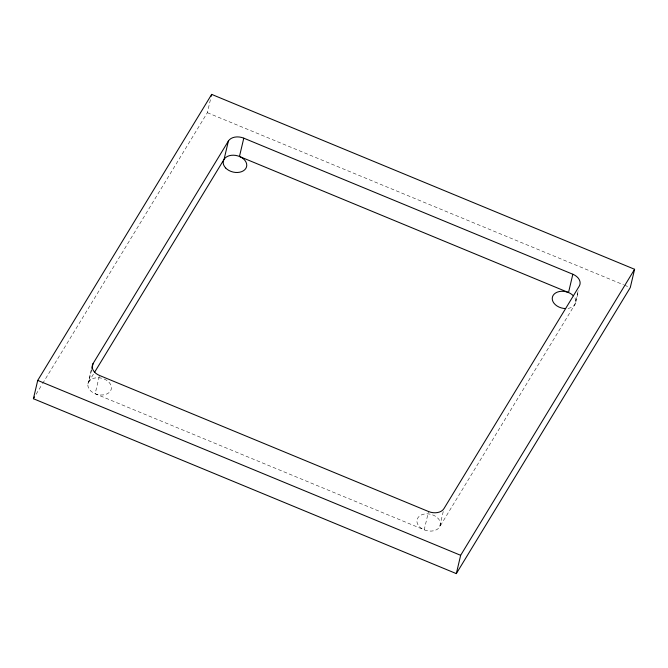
<?xml version="1.0" encoding="UTF-8"?>
<svg xmlns="http://www.w3.org/2000/svg" width="668" height="668" viewBox="0 0 668 668"><rect width="100%" height="100%" fill="white"/><g stroke="black" fill="none" stroke-linecap="round" stroke-linejoin="round"><path stroke-width="0.5" stroke-dasharray="3.34 2.5" d="M87.951 383.933L91.366 369.479M91.474 370.314L88.744 381.871L93.612 373.855M99.256 376.418L95.157 393.753L424.213 529.833L428.539 511.529M42.61 383.566L207.347 112.692L210.762 98.238M443.243 511.554L439.602 526.968A11.949 8.425 13.3 0 1 419.354 526.584A11.949 8.425 13.3 0 1 427.128 513.817A11.949 8.425 13.3 0 1 439.602 526.968L574.931 304.433L578.121 290.947M575.724 302.37L578.455 290.814M36.105 394.254L42.067 384.451M207.347 112.692L623.528 284.802M624.496 285.203L628.346 286.789M104.133 379.006A11.949 8.425 13.3 0 1 107.114 393.844A11.949 8.425 13.3 0 1 88.067 386.663A11.949 8.425 13.3 0 1 103.164 378.639M574.914 297.895A11.949 8.425 13.3 0 1 566.606 308.549"/><path stroke-width="1" d="M33.4 398.712L37.725 380.409L211.672 94.388L634.6 269.287L630.275 287.591L456.327 573.612L33.4 398.712L34.485 396.926M91.925 368.385L93.069 363.567L228.398 141.031A11.949 8.425 13.3 0 1 243.787 138.167L572.843 274.247A11.949 8.425 13.3 0 1 579.256 286.129L443.928 508.665A11.949 8.425 13.3 0 1 428.539 511.529L99.482 375.449A11.949 8.425 13.3 0 1 93.069 363.567M211.213 96.317L211.672 94.388M228.398 141.031L224.072 159.335L94.697 372.076M243.787 138.167L239.461 156.471L568.518 292.551L572.843 274.247M456.327 573.612L460.653 555.308L634.6 269.287M37.725 380.409L460.653 555.308M565.596 308.566A11.949 8.425 13.3 0 1 553.121 295.415A11.949 8.425 13.3 0 1 573.369 295.79M225.642 167.977A11.949 8.425 13.3 0 0 245.882 168.353A11.949 8.425 13.3 0 0 233.408 155.201A11.949 8.425 13.3 0 0 225.642 167.977"/></g></svg>
